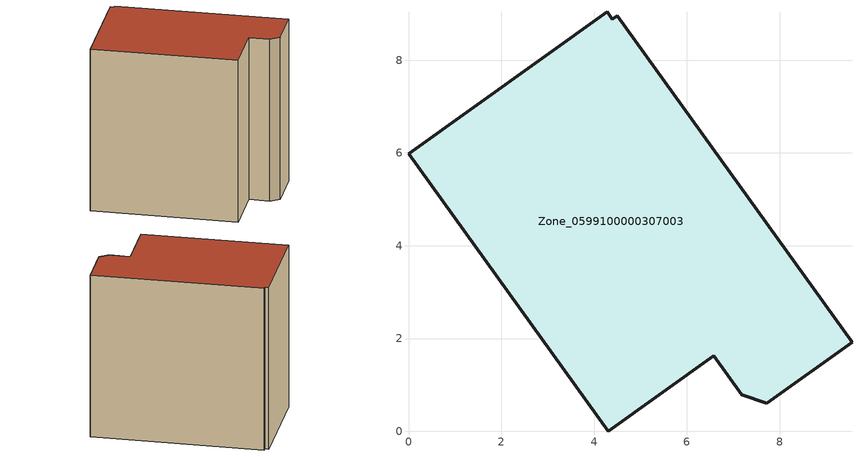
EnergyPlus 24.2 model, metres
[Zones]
Zone_0599100000307003
 floor ground (C_G): 6.58,1.63 4.3,0 0,5.98 4.28,9.05 4.39,8.88 4.5,8.96 9.56,1.92 7.72,0.6 7.18,0.79 z0
 wall outside (C_F): 4.28,9.05 0,5.98 4.3,0 6.58,1.63 7.18,0.79 7.72,0.6 9.56,1.92 4.5,8.96 4.39,8.88 4.28,9.05 z0:8.63
 roof outside (C_R): 7.18,0.79 7.72,0.6 9.56,1.92 4.5,8.96 4.39,8.88 4.28,9.05 0,5.98 4.3,0 6.58,1.63 z8.63
[BUILDING]
Pand.0599100000307003: North Axis=0; Terrain=City; Loads Convergence Tolerance Value=0.04; Temperature Convergence Tolerance Value=0.4; Solar Distribution=FullExterior; Maximum Number of Warmup Days=25; Minimum Number of Warmup Days=1
[Site:Location]
Rotterdam.The.Hague.AP_ZH_NLD Design_Conditions: Latitude=51.96; Longitude=4.45; Time Zone=1; Elevation=-4.5
[SITE:GROUNDTEMPERATURE:BUILDINGSURFACE]
18, 18, 18, 18, 18, 18, 18, 18, 18, 18, 18, 18
[MATERIAL] Thermal Absorptance=0.9; Solar Absorptance=0.7; Visible Absorptance=0.7
Name | Roughness | Thickness | Conductivity | Density | Specific Heat
G.TI.1975-1991 | MediumSmooth | 0.15 | 0.288461 | 540 | 1210
F.TI.1975-1991 | Rough | 0.3 | 0.230769 | 1920 | 840
R.TI.1975-1991 | MediumRough | 0.2 | 0.153846 | 1500 | 1000
[CONSTRUCTION]
C_G: G.TI.1975-1991
C_F: F.TI.1975-1991
C_R: R.TI.1975-1991
[ZONE]
Zone_0599100000307003: Type=1; Multiplier=1; Ceiling Height=Autocalculate; Volume=Autocalculate; Floor Area=autocalculate; Part of Total Floor Area=Yes
[ZONEINFILTRATION:DESIGNFLOWRATE]
Infil_Zone_0599100000307003: Zone or ZoneList or Space or SpaceList=Zone_0599100000307003; Schedule=AlwaysOn; Design Flow Rate Calculation Method=Flow/Area; Flow Rate per Floor Area=0.003; Constant Term Coefficient=1; Temperature Term Coefficient=0; Velocity Term Coefficient=0; Velocity Squared Term Coefficient=0
[HVACTEMPLATE:ZONE:IDEALLOADSAIRSYSTEM]
Zone_0599100000307003: Maximum Heating Supply Air Temperature=50; Minimum Cooling Supply Air Temperature=13; Maximum Heating Supply Air Humidity Ratio=0.0156; Minimum Cooling Supply Air Humidity Ratio=0.0077; Heating Limit=NoLimit; Cooling Limit=NoLimit; Dehumidification Control Type=ConstantSensibleHeatRatio; Cooling Sensible Heat Ratio=0.7; Dehumidification Setpoint=60; Humidification Control Type=None; Humidification Setpoint=30; Outdoor Air Method=None; Outdoor Air Flow Rate per Person=0.00944; Outdoor Air Flow Rate per Zone Floor Area=0; Outdoor Air Flow Rate per Zone=0; Demand Controlled Ventilation Type=None; Outdoor Air Economizer Type=NoEconomizer; Heat Recovery Type=None; Sensible Heat Recovery Effectiveness=0.7; Latent Heat Recovery Effectiveness=0.65
[ZONECONTROL:THERMOSTAT]
ThermostatControl_Zone_0599100000307003: Zone or ZoneList=Zone_0599100000307003; Control Type Schedule=DualSetpointControlType; Control 1=Thermostat_Zone_0599100000307003; Temperature Difference Between Cutout And Setpoint=0
[THERMOSTATSETPOINT:DUALSETPOINT]
Thermostat_Zone_0599100000307003: Heating Setpoint Temperature Schedule=HeatingSetpoint_Zone_0599100000307003; Cooling Setpoint Temperature Schedule=CoolingSetpoint_Zone_0599100000307003
[SCHEDULE:COMPACT]
HeatingSetpoint_Zone_0599100000307003: Through: 12/31, For: AllDays, Until: 24:00, 21
CoolingSetpoint_Zone_0599100000307003: Through: 12/31, For: AllDays, Until: 24:00, 24
DualSetpointControlType: Through: 12/31, For: AllDays, Until: 24:00, 4
AlwaysOn: Through: 12/31, For: AllDays, Until: 24:00, 1
